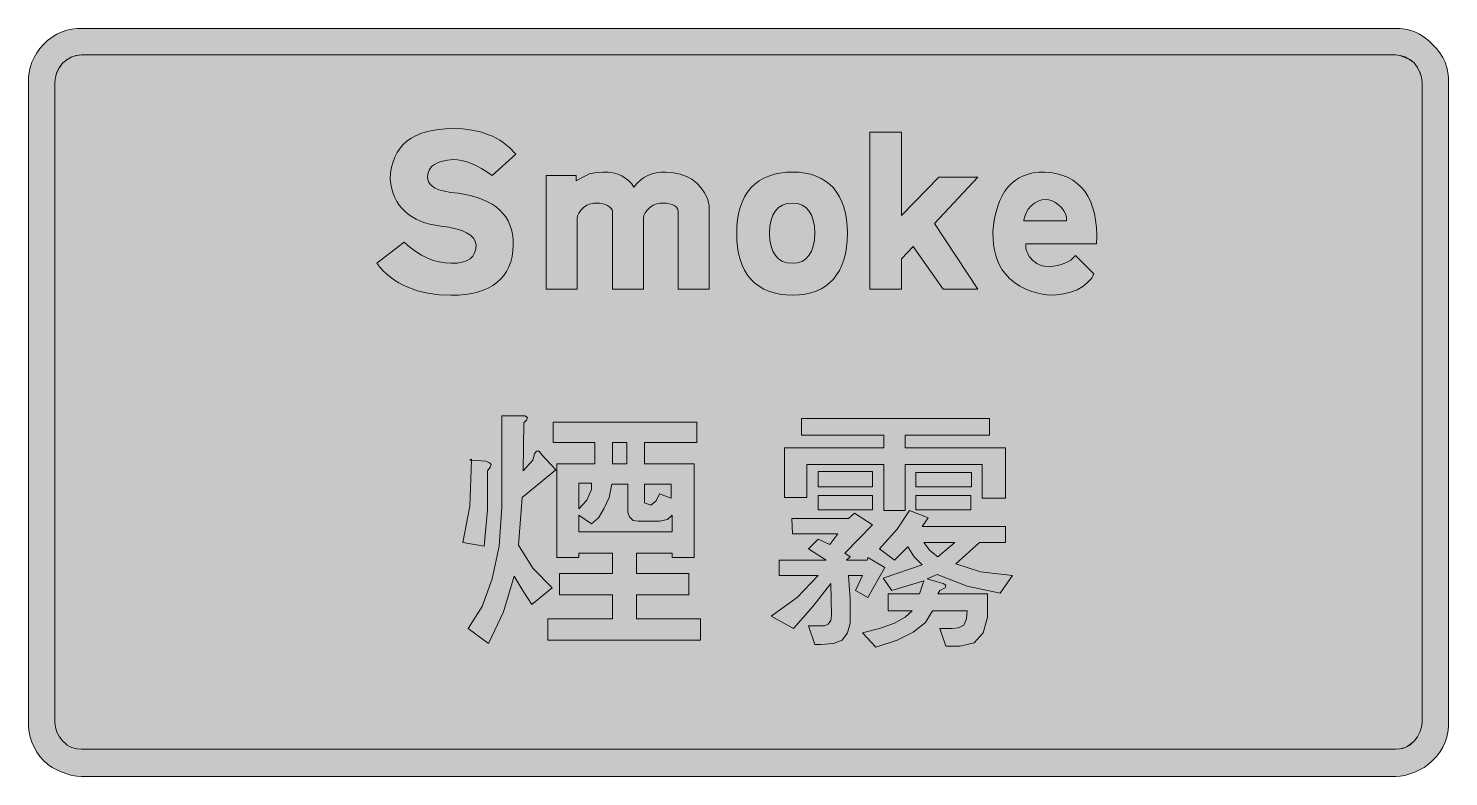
# Model space of a CAD drawing. Header units: metres. Extents: x 44 to 525, y 10 to 264.
import ezdxf

# ---------------------------------------------------------------- set-up
doc = ezdxf.new("R2010")
doc.units = ezdxf.units.M
doc.layers.add('FILL_BLACK_000000', color=7, linetype='Continuous', true_color=0x000000)
doc.layers.add('FILL_WHITE_FFFFFF', color=7, linetype='Continuous', true_color=0xffffff)

msp = doc.modelspace()

# ---------------------------------------------------------------- hatches: boundary and pattern name
at = {"layer": 'FILL_BLACK_000000', "true_color": 0x000000}
h = msp.add_hatch(color=7, dxfattribs=at)
h.dxf.hatch_style = 1
h.paths.add_polyline_path([(509.8, 263.44), (511.46, 263.07), (513.21, 262.5), (514.78, 261.72), (516.32, 260.74), (517.81, 259.59), (519.21, 258.3), (520.5, 256.9), (521.65, 255.41), (522.63, 253.87), (523.41, 252.3), (523.98, 250.5), (524.35, 248.74), (524.55, 247.03), (524.61, 245.4), (524.61, 28.8), (524.55, 27.18), (524.35, 25.5), (523.98, 23.82), (523.41, 22.2), (522.63, 20.46), (521.65, 18.82), (520.5, 17.31), (519.21, 15.9), (517.81, 14.66), (516.32, 13.61), (514.78, 12.74), (513.21, 12), (511.46, 11.39), (509.8, 10.91), (508.19, 10.61), (506.61, 10.5), (62.01, 10.5), (60.39, 10.61), (58.71, 10.91), (57.03, 11.39), (55.41, 12), (53.67, 12.74), (52.03, 13.61), (50.52, 14.66), (49.11, 15.9), (47.87, 17.31), (46.82, 18.82), (45.95, 20.46), (45.21, 22.2), (44.64, 23.82), (44.27, 25.5), (44.07, 27.18), (44.01, 28.8), (44.01, 245.4), (44.07, 247.03), (44.27, 248.74), (44.64, 250.5), (45.21, 252.3), (45.95, 253.87), (46.82, 255.41), (47.87, 256.9), (49.11, 258.3), (50.52, 259.59), (52.03, 260.74), (53.67, 261.72), (55.41, 262.5), (57.03, 263.07), (58.71, 263.44), (60.39, 263.64), (62.01, 263.7), (506.61, 263.7), (508.19, 263.64), (509.8, 263.44)])
h.paths.add_polyline_path([(60.39, 254.53), (58.75, 254.03), (57.16, 253.18), (55.71, 252), (54.53, 250.42), (53.68, 248.81), (53.18, 247.15), (53.01, 245.4), (53.01, 28.8), (53.18, 27.18), (53.68, 25.54), (54.53, 23.95), (55.71, 22.5), (56.41, 21.78), (57.16, 21.19), (57.94, 20.72), (58.75, 20.36), (60.39, 19.93), (62.01, 19.8), (506.61, 19.8), (508.23, 19.93), (509.87, 20.36), (510.68, 20.72), (511.46, 21.19), (512.21, 21.78), (512.91, 22.5), (514.09, 23.95), (514.93, 25.54), (515.44, 27.18), (515.61, 28.8), (515.61, 245.4), (515.44, 247.15), (514.93, 248.81), (514.09, 250.42), (512.91, 252), (511.46, 253.18), (509.87, 254.03), (508.23, 254.53), (506.61, 254.7), (62.01, 254.7), (60.39, 254.53)], flags=16)
h = msp.add_hatch(color=7, dxfattribs=at)
h.dxf.hatch_style = 1
h.paths.add_polyline_path([(179.13, 212.53), (179.53, 211.54), (180.28, 210.6), (181.41, 209.7), (182.93, 209.08), (184.78, 208.58), (186.98, 208.18), (189.51, 207.9), (191.8, 207.52), (193.93, 207.04), (195.91, 206.47), (197.73, 205.81), (199.41, 205.06), (200.93, 204.21), (202.31, 203.27), (203.53, 202.24), (204.61, 201.11), (205.55, 199.88), (206.33, 198.56), (206.98, 197.14), (207.47, 195.63), (207.83, 194.02), (208.04, 192.31), (208.11, 190.5), (207.97, 188.43), (207.68, 186.49), (207.22, 184.69), (206.6, 183.02), (205.83, 181.48), (204.89, 180.08), (203.8, 178.81), (202.56, 177.67), (201.16, 176.67), (199.61, 175.8), (197.9, 175.07), (196.04, 174.47), (194.04, 174), (191.88, 173.67), (189.57, 173.47), (187.11, 173.4), (183, 173.57), (179.2, 174.07), (175.68, 174.92), (172.41, 176.1), (170.86, 176.82), (169.38, 177.62), (167.95, 178.5), (166.6, 179.47), (165.31, 180.53), (164.1, 181.67), (162.96, 182.89), (161.91, 184.2), (171.21, 191.4), (173.14, 189.71), (175.09, 188.25), (177.06, 187.01), (179.05, 186), (181.05, 185.21), (183.06, 184.65), (185.09, 184.31), (187.11, 184.2), (189.11, 184.3), (190.83, 184.59), (192.27, 185.09), (193.45, 185.77), (194.36, 186.66), (195, 187.74), (195.38, 189.02), (195.51, 190.5), (195.23, 191.68), (194.61, 192.75), (193.64, 193.71), (192.32, 194.55), (190.66, 195.28), (188.63, 195.9), (186.25, 196.41), (183.51, 196.8), (181.65, 197.07), (179.88, 197.45), (178.22, 197.92), (176.66, 198.48), (175.21, 199.15), (173.85, 199.91), (172.61, 200.76), (171.47, 201.71), (170.44, 202.76), (169.53, 203.9), (168.72, 205.13), (168.03, 206.46), (167.45, 207.88), (166.98, 209.4), (166.64, 211), (166.41, 212.7), (166.6, 214.77), (166.93, 216.71), (167.42, 218.51), (168.05, 220.18), (168.84, 221.72), (169.77, 223.12), (170.87, 224.39), (172.11, 225.52), (173.51, 226.53), (175.06, 227.4), (176.78, 228.13), (178.64, 228.73), (180.67, 229.2), (182.86, 229.53), (185.2, 229.73), (187.71, 229.8), (190.98, 229.68), (194.05, 229.31), (196.95, 228.66), (199.71, 227.7), (201.03, 227.19), (202.3, 226.58), (203.52, 225.88), (204.7, 225.07), (206.92, 223.23), (209.01, 221.1), (200.91, 213.9), (199.12, 215.17), (197.37, 216.26), (195.65, 217.19), (193.97, 217.95), (192.33, 218.54), (190.74, 218.96), (189.2, 219.22), (187.71, 219.3), (185.8, 219.12), (184.11, 218.79), (182.66, 218.31), (181.45, 217.69), (180.47, 216.91), (179.74, 215.97), (179.25, 214.87), (179.01, 213.6), (179.13, 212.53)])
h = msp.add_hatch(color=7, dxfattribs=at)
h.dxf.hatch_style = 1
h.paths.add_polyline_path([(328.71, 228.6), (339.51, 228.6), (339.51, 200.4), (352.11, 213.3), (365.31, 213.3), (350.61, 197.7), (365.31, 175.5), (353.61, 175.5), (343.41, 189.9), (339.51, 185.7), (339.51, 175.5), (328.71, 175.5), (328.71, 228.6)])
h = msp.add_hatch(color=7, dxfattribs=at)
h.dxf.hatch_style = 1
h.paths.add_polyline_path([(257.81, 204.53), (256.67, 204.3), (255.48, 203.84), (254.31, 203.1), (253.35, 202.2), (252.7, 201.3), (252.33, 200.4), (252.21, 199.5), (252.21, 199.2), (252.21, 175.5), (241.71, 175.5), (241.71, 201.3), (241.71, 201.6), (241.51, 202.25), (241.16, 202.83), (240.66, 203.34), (240.02, 203.77), (239.26, 204.13), (238.38, 204.38), (237.39, 204.54), (236.31, 204.6), (235.31, 204.53), (234.17, 204.3), (232.98, 203.84), (231.81, 203.1), (230.98, 202.16), (230.31, 201.19), (229.87, 200.27), (229.71, 199.5), (229.71, 199.2), (229.71, 175.5), (219.21, 175.5), (219.21, 213.9), (229.41, 213.9), (229.41, 212.1), (231.66, 213.41), (233.91, 214.5), (236.16, 214.91), (238.41, 215.1), (240.24, 215.02), (241.91, 214.77), (243.42, 214.36), (244.78, 213.79), (246.01, 213.06), (247.1, 212.19), (248.07, 211.17), (248.91, 210), (249.96, 211.25), (251.1, 212.32), (252.33, 213.2), (253.63, 213.9), (255.03, 214.44), (256.5, 214.81), (258.06, 215.03), (259.71, 215.1), (262.28, 214.86), (264.61, 214.37), (266.7, 213.62), (268.56, 212.63), (270.19, 211.37), (271.61, 209.87), (272.81, 208.11), (273.81, 206.1), (274.07, 205.35), (274.11, 204.6), (274.28, 204.28), (274.37, 203.85), (274.41, 203.1), (274.41, 202.8), (274.41, 175.5), (263.91, 175.5), (263.91, 201.3), (263.85, 201.97), (263.65, 202.61), (263.28, 203.2), (262.71, 203.7), (261.81, 204.09), (260.87, 204.37), (259.88, 204.54), (258.81, 204.6), (257.81, 204.53)])
h = msp.add_hatch(color=7, dxfattribs=at)
h.dxf.hatch_style = 1
h.paths.add_polyline_path([(320.9, 189.62), (320.52, 187.45), (319.99, 185.42), (319.31, 183.55), (318.49, 181.82), (317.52, 180.25), (316.41, 178.84), (315.16, 177.58), (313.77, 176.48), (312.24, 175.55), (310.58, 174.78), (308.78, 174.18), (306.85, 173.75), (304.8, 173.49), (302.61, 173.4), (300.42, 173.48), (298.34, 173.74), (296.38, 174.16), (294.55, 174.75), (292.84, 175.51), (291.26, 176.44), (289.82, 177.53), (288.51, 178.8), (287.36, 180.23), (286.37, 181.83), (285.54, 183.58), (284.87, 185.47), (284.36, 187.51), (284, 189.68), (283.78, 191.98), (283.71, 194.4), (283.78, 196.72), (284, 198.94), (284.36, 201.06), (284.87, 203.06), (285.54, 204.94), (286.37, 206.68), (287.36, 208.27), (288.51, 209.7), (289.82, 210.97), (291.26, 212.06), (292.84, 212.99), (294.55, 213.75), (296.38, 214.34), (298.34, 214.76), (300.42, 215.02), (302.61, 215.1), (304.8, 215.01), (306.85, 214.75), (308.78, 214.32), (310.58, 213.72), (312.24, 212.96), (313.77, 212.03), (315.16, 210.94), (316.41, 209.7), (317.52, 208.3), (318.49, 206.75), (319.31, 205.05), (319.99, 203.2), (320.52, 201.21), (320.9, 199.08), (321.13, 196.81), (321.21, 194.4), (321.13, 191.94), (320.9, 189.62)])
h.paths.add_polyline_path([(309.61, 198.78), (309, 200.53), (308.16, 201.98), (307.09, 203.11), (305.81, 203.93), (304.31, 204.43), (302.61, 204.6), (300.81, 204.43), (299.24, 203.93), (297.9, 203.11), (296.8, 201.98), (295.93, 200.53), (295.31, 198.78), (294.94, 196.73), (294.81, 194.4), (294.94, 192.07), (295.31, 190.02), (295.93, 188.27), (296.8, 186.82), (297.9, 185.69), (299.24, 184.87), (300.81, 184.37), (302.61, 184.2), (304.31, 184.37), (305.81, 184.87), (307.09, 185.69), (308.16, 186.82), (309, 188.27), (309.61, 190.02), (309.98, 192.07), (310.11, 194.4), (309.98, 196.73), (309.61, 198.78)], flags=16)
h = msp.add_hatch(color=7, dxfattribs=at)
h.dxf.hatch_style = 1
h.paths.add_polyline_path([(381.58, 189.19), (381.76, 188.48), (382.11, 187.8), (382.39, 187.13), (382.78, 186.45), (383.91, 185.1), (385.31, 184.14), (386.76, 183.49), (388.21, 183.12), (389.61, 183), (392.27, 183.49), (393.53, 183.8), (394.71, 184.2), (395.78, 184.71), (396.73, 185.32), (397.58, 186.06), (398.31, 186.9), (404.61, 180.6), (404.22, 179.83), (403.72, 179.08), (402.43, 177.67), (400.81, 176.38), (398.91, 175.2), (396.61, 174.41), (394.26, 173.85), (391.91, 173.51), (389.61, 173.4), (387.71, 173.69), (385.67, 174.11), (383.58, 174.71), (381.51, 175.5), (379.55, 176.51), (377.72, 177.71), (376.07, 179.09), (374.61, 180.6), (373.57, 182.01), (372.69, 183.52), (371.96, 185.14), (371.38, 186.86), (370.95, 188.68), (370.64, 190.6), (370.47, 192.61), (370.41, 194.7), (370.64, 197.15), (370.99, 199.45), (371.45, 201.6), (372.03, 203.58), (372.73, 205.41), (373.54, 207.09), (374.47, 208.6), (375.51, 209.96), (376.66, 211.16), (377.93, 212.2), (379.3, 213.09), (380.79, 213.81), (382.38, 214.37), (384.08, 214.78), (385.89, 215.02), (387.81, 215.1), (390.04, 214.9), (392.13, 214.52), (394.06, 213.97), (395.85, 213.24), (397.49, 212.34), (398.97, 211.26), (400.31, 210.01), (401.5, 208.57), (402.53, 206.97), (403.42, 205.19), (404.15, 203.23), (404.73, 201.09), (405.15, 198.78), (405.43, 196.3), (405.55, 193.64), (405.51, 190.8), (381.51, 190.8), (381.58, 189.19)])
h.paths.add_polyline_path([(395.31, 198.9), (395.31, 199.5), (395.31, 199.8), (394.97, 200.92), (394.41, 202.01), (393.62, 203.05), (392.61, 204), (391.61, 204.79), (390.47, 205.35), (389.28, 205.69), (388.11, 205.8), (386.94, 205.64), (385.71, 205.2), (384.48, 204.53), (383.31, 203.7), (382.34, 202.53), (381.66, 201.3), (381.2, 200.07), (380.91, 198.9), (380.91, 198.6), (395.31, 198.6), (395.31, 198.9)], flags=16)
h = msp.add_hatch(color=7, dxfattribs=at)
h.dxf.hatch_style = 1
h.paths.add_polyline_path([(210.51, 132.6), (212.01, 132.6), (212.91, 132), (212.61, 131.1), (211.71, 130.2), (211.41, 114), (214.71, 117.6), (215.31, 119.7), (215.91, 120.6), (216.81, 120.6), (217.71, 119.4), (222.51, 114.3), (211.11, 105), (209.91, 88.8), (214.71, 81), (221.31, 74.4), (214.41, 68.7), (211.41, 73.2), (208.41, 78.3), (204.81, 66.3), (199.71, 55.5), (192.81, 60.6), (197.61, 68.1), (200.91, 77.4), (203.31, 88.5), (204.21, 101.7), (204.21, 132.6), (210.51, 132.6)])
h = msp.add_hatch(color=7, dxfattribs=at)
h.dxf.hatch_style = 1
h.paths.add_polyline_path([(269.31, 116.4), (269.31, 84.6), (261.81, 84.6), (261.81, 86.1), (249.81, 86.1), (249.81, 79.2), (267.51, 79.2), (267.51, 72), (249.81, 72), (249.81, 63.9), (271.41, 63.9), (271.41, 56.7), (219.81, 56.7), (219.81, 63.9), (241.71, 63.9), (241.71, 72), (223.71, 72), (223.71, 79.2), (241.71, 79.2), (241.71, 86.1), (230.31, 86.1), (230.31, 84.6), (222.81, 84.6), (222.81, 116.4), (235.71, 116.4), (235.71, 123.6), (221.61, 123.6), (221.61, 130.5), (270.21, 130.5), (270.21, 123.6), (252.51, 123.6), (252.51, 116.4), (269.31, 116.4)])
h.paths.add_polyline_path([(230.31, 101.1), (233.01, 104.1), (234.51, 107.7), (234.51, 109.8), (230.31, 109.8), (230.31, 101.1)], flags=16)
h.paths.add_polyline_path([(241.71, 116.4), (246.51, 116.4), (246.51, 123.6), (241.71, 123.6), (241.71, 116.4)], flags=16)
h.paths.add_polyline_path([(257.61, 106.2), (261.51, 104.7), (261.51, 109.5), (252.51, 109.5), (252.51, 103.2), (254.61, 102.3), (256.41, 103.8), (257.61, 106.2)], flags=16)
h.paths.add_polyline_path([(261.81, 99), (260.31, 97.5), (257.61, 96.9), (250.41, 96.9), (248.61, 97.2), (247.41, 98.4), (246.81, 99.9), (246.81, 102.3), (246.81, 109.5), (241.41, 109.5), (240.51, 105), (238.71, 101.1), (236.91, 98.1), (234.51, 96), (230.31, 99), (230.31, 93.3), (261.81, 93.3), (261.81, 99)], flags=16)
h = msp.add_hatch(color=7, dxfattribs=at)
h.dxf.hatch_style = 1
h.paths.add_polyline_path([(369.21, 131.7), (369.21, 126), (340.71, 126), (340.71, 121.8), (374.61, 121.8), (374.61, 104.7), (366.81, 104.7), (366.81, 116.1), (340.71, 116.1), (340.71, 100.5), (333.51, 100.5), (333.51, 116.1), (307.41, 116.1), (307.41, 105), (299.91, 105), (299.91, 121.8), (333.51, 121.8), (333.51, 126), (305.61, 126), (305.61, 131.7), (369.21, 131.7)])
h = msp.add_hatch(color=7, dxfattribs=at)
h.dxf.hatch_style = 1
h.paths.add_polyline_path([(198.81, 117.3), (200.01, 116.7), (200.61, 116.1), (200.31, 115.2), (199.41, 114), (199.41, 100.8), (198.21, 88.5), (191.01, 89.7), (193.41, 102), (194.01, 117.6), (198.81, 117.3)])
h = msp.add_hatch(color=7, dxfattribs=at)
h.dxf.hatch_style = 1
h.paths.add_polyline_path([(193.41, 117.6), (194.01, 117.9), (194.01, 117.6), (193.41, 117.6)])
h = msp.add_hatch(color=7, dxfattribs=at)
h.dxf.hatch_style = 1
h.paths.add_polyline_path([(329.61, 113.7), (329.61, 108.6), (311.31, 108.6), (311.31, 113.7), (329.61, 113.7)])
h = msp.add_hatch(color=7, dxfattribs=at)
h.dxf.hatch_style = 1
h.paths.add_polyline_path([(363.21, 113.4), (363.21, 108.6), (344.31, 108.6), (344.31, 113.4), (363.21, 113.4)])
h = msp.add_hatch(color=7, dxfattribs=at)
h.dxf.hatch_style = 1
h.paths.add_polyline_path([(329.61, 105.6), (329.61, 100.8), (311.31, 100.8), (311.31, 105.6), (329.61, 105.6)])
h = msp.add_hatch(color=7, dxfattribs=at)
h.dxf.hatch_style = 1
h.paths.add_polyline_path([(362.91, 105.6), (362.91, 100.8), (344.31, 100.8), (344.31, 105.6), (362.91, 105.6)])
h = msp.add_hatch(color=7, dxfattribs=at)
h.dxf.hatch_style = 1
h.paths.add_polyline_path([(321.51, 97.8), (323.61, 99.6), (329.61, 95.7), (320.31, 86.1), (322.11, 84.9), (320.91, 83.7), (327.81, 83.7), (328.11, 84.6), (333.81, 81.3), (328.11, 71.1), (323.91, 73.5), (326.31, 78.6), (321.51, 78.6), (322.11, 70.5), (322.11, 62.4), (321.21, 59.1), (319.41, 56.7), (316.41, 55.5), (312.21, 55.2), (310.11, 55.2), (308.01, 61.5), (311.61, 61.5), (313.41, 61.5), (314.61, 62.1), (315.51, 63.3), (315.81, 65.1), (315.51, 75.9), (309.51, 68.1), (302.91, 60.6), (295.41, 64.8), (304.11, 71.1), (311.31, 78.6), (298.11, 78.6), (298.11, 83.7), (314.01, 83.7), (308.01, 87.6), (311.31, 90.9), (315.21, 89.1), (317.91, 92.7), (302.61, 92.7), (302.31, 97.8), (321.51, 97.8)])
h = msp.add_hatch(color=7, dxfattribs=at)
h.dxf.hatch_style = 1
h.paths.add_polyline_path([(374.61, 95.1), (374.61, 89.7), (365.91, 89.7), (357.81, 82.5), (366.21, 79.8), (377.01, 78.6), (372.81, 72.6), (361.71, 75), (351.51, 78.9), (348.21, 77.4), (351.21, 76.5), (353.61, 75.9), (354.51, 75.3), (354.21, 74.4), (352.41, 73.5), (351.81, 72.3), (368.61, 72.3), (368.61, 64.5), (367.11, 59.1), (364.11, 55.8), (359.31, 54.6), (354.51, 54.6), (352.41, 60.6), (356.61, 60.6), (358.71, 60.9), (360.51, 61.8), (361.41, 63.9), (361.71, 66.6), (350.01, 66.6), (347.61, 62.7), (343.41, 59.4), (338.01, 56.7), (330.81, 54.3), (326.31, 59.1), (332.01, 60.6), (337.11, 62.4), (340.71, 64.5), (343.11, 66.6), (335.01, 66.6), (335.01, 72.3), (345.51, 72.3), (347.01, 76.8), (336.21, 73.5), (333.21, 77.7), (346.41, 82.2), (343.71, 84.9), (341.61, 88.2), (337.11, 83.7), (332.01, 87.6), (338.01, 94.2), (342.21, 100.5), (348.51, 98.1), (346.41, 95.1), (374.61, 95.1)])
h.paths.add_polyline_path([(351.81, 84.9), (357.51, 89.7), (347.01, 89.7), (349.11, 87), (351.81, 84.9)], flags=16)
at = {"layer": 'FILL_WHITE_FFFFFF', "true_color": 0xffffff}
h = msp.add_hatch(color=7, dxfattribs=at)
h.dxf.hatch_style = 1
h.paths.add_polyline_path([(506.61, 254.7), (508.15, 254.48), (509.91, 253.8), (511.41, 253.13), (512.19, 252.62), (512.91, 252), (513.53, 251.27), (514.07, 250.46), (515.01, 248.7), (515.42, 247.16), (515.61, 245.4), (515.61, 28.8), (515.44, 27.18), (514.93, 25.54), (514.09, 23.95), (512.91, 22.5), (511.41, 21.22), (510.63, 20.73), (509.91, 20.4), (509.01, 20.05), (508.15, 19.88), (506.61, 19.8), (62.01, 19.8), (60.39, 19.93), (58.75, 20.36), (57.94, 20.72), (57.16, 21.19), (56.41, 21.78), (55.71, 22.5), (54.53, 23.95), (53.68, 25.54), (53.18, 27.18), (53.01, 28.8), (53.01, 245.4), (53.18, 247.19), (53.68, 248.92), (54.53, 250.55), (55.71, 252), (56.99, 253.05), (58.52, 253.91), (60.22, 254.49), (61.11, 254.65), (62.01, 254.7), (506.61, 254.7)])

# ---------------------------------------------------------------- linework, layer by layer
at = {"layer": 'FILL_BLACK_000000', "lineweight": 0, "true_color": 0x000000}
for points in [[(509.8, 263.44), (511.46, 263.07), (513.21, 262.5), (514.78, 261.72), (516.32, 260.74), (517.81, 259.59), (519.21, 258.3), (520.5, 256.9), (521.65, 255.41), (522.63, 253.87), (523.41, 252.3), (523.98, 250.5), (524.35, 248.74), (524.55, 247.03), (524.61, 245.4), (524.61, 28.8), (524.55, 27.18), (524.35, 25.5), (523.98, 23.82), (523.41, 22.2), (522.63, 20.46), (521.65, 18.82), (520.5, 17.31), (519.21, 15.9), (517.81, 14.66), (516.32, 13.61), (514.78, 12.74), (513.21, 12), (511.46, 11.39), (509.8, 10.91), (508.19, 10.61), (506.61, 10.5), (62.01, 10.5), (60.39, 10.61), (58.71, 10.91), (57.03, 11.39), (55.41, 12), (53.67, 12.74), (52.03, 13.61), (50.52, 14.66), (49.11, 15.9), (47.87, 17.31), (46.82, 18.82), (45.95, 20.46), (45.21, 22.2), (44.64, 23.82), (44.27, 25.5), (44.07, 27.18), (44.01, 28.8), (44.01, 245.4), (44.07, 247.03), (44.27, 248.74), (44.64, 250.5), (45.21, 252.3), (45.95, 253.87), (46.82, 255.41), (47.87, 256.9), (49.11, 258.3), (50.52, 259.59), (52.03, 260.74), (53.67, 261.72), (55.41, 262.5), (57.03, 263.07), (58.71, 263.44), (60.39, 263.64), (62.01, 263.7), (506.61, 263.7), (508.19, 263.64)], [(60.39, 254.53), (58.75, 254.03), (57.16, 253.18), (55.71, 252), (54.53, 250.42), (53.68, 248.81), (53.18, 247.15), (53.01, 245.4), (53.01, 28.8), (53.18, 27.18), (53.68, 25.54), (54.53, 23.95), (55.71, 22.5), (56.41, 21.78), (57.16, 21.19), (57.94, 20.72), (58.75, 20.36), (60.39, 19.93), (62.01, 19.8), (506.61, 19.8), (508.23, 19.93), (509.87, 20.36), (510.68, 20.72), (511.46, 21.19), (512.21, 21.78), (512.91, 22.5), (514.09, 23.95), (514.93, 25.54), (515.44, 27.18), (515.61, 28.8), (515.61, 245.4), (515.44, 247.15), (514.93, 248.81), (514.09, 250.42), (512.91, 252), (511.46, 253.18), (509.87, 254.03), (508.23, 254.53), (506.61, 254.7), (62.01, 254.7)], [(179.13, 212.53), (179.53, 211.54), (180.28, 210.6), (181.41, 209.7), (182.93, 209.08), (184.78, 208.58), (186.98, 208.18), (189.51, 207.9), (191.8, 207.52), (193.93, 207.04), (195.91, 206.47), (197.73, 205.81), (199.41, 205.06), (200.93, 204.21), (202.31, 203.27), (203.53, 202.24), (204.61, 201.11), (205.55, 199.88), (206.33, 198.56), (206.98, 197.14), (207.47, 195.63), (207.83, 194.02), (208.04, 192.31), (208.11, 190.5), (207.97, 188.43), (207.68, 186.49), (207.22, 184.69), (206.6, 183.02), (205.83, 181.48), (204.89, 180.08), (203.8, 178.81), (202.56, 177.67), (201.16, 176.67), (199.61, 175.8), (197.9, 175.07), (196.04, 174.47), (194.04, 174), (191.88, 173.67), (189.57, 173.47), (187.11, 173.4), (183, 173.57), (179.2, 174.07), (175.68, 174.92), (172.41, 176.1), (170.86, 176.82), (169.38, 177.62), (167.95, 178.5), (166.6, 179.47), (165.31, 180.53), (164.1, 181.67), (162.96, 182.89), (161.91, 184.2), (171.21, 191.4), (173.14, 189.71), (175.09, 188.25), (177.06, 187.01), (179.05, 186), (181.05, 185.21), (183.06, 184.65), (185.09, 184.31), (187.11, 184.2), (189.11, 184.3), (190.83, 184.59), (192.27, 185.09), (193.45, 185.77), (194.36, 186.66), (195, 187.74), (195.38, 189.02), (195.51, 190.5), (195.23, 191.68), (194.61, 192.75), (193.64, 193.71), (192.32, 194.55), (190.66, 195.28), (188.63, 195.9), (186.25, 196.41), (183.51, 196.8), (181.65, 197.07), (179.88, 197.45), (178.22, 197.92), (176.66, 198.48), (175.21, 199.15), (173.85, 199.91), (172.61, 200.76), (171.47, 201.71), (170.44, 202.76), (169.53, 203.9), (168.72, 205.13), (168.03, 206.46), (167.45, 207.88), (166.98, 209.4), (166.64, 211), (166.41, 212.7), (166.6, 214.77), (166.93, 216.71), (167.42, 218.51), (168.05, 220.18), (168.84, 221.72), (169.77, 223.12), (170.87, 224.39), (172.11, 225.52), (173.51, 226.53), (175.06, 227.4), (176.78, 228.13), (178.64, 228.73), (180.67, 229.2), (182.86, 229.53), (185.2, 229.73), (187.71, 229.8), (190.98, 229.68), (194.05, 229.31), (196.95, 228.66), (199.71, 227.7), (201.03, 227.19), (202.3, 226.58), (203.52, 225.88), (204.7, 225.07), (206.92, 223.23), (209.01, 221.1), (200.91, 213.9), (199.12, 215.17), (197.37, 216.26), (195.65, 217.19), (193.97, 217.95), (192.33, 218.54), (190.74, 218.96), (189.2, 219.22), (187.71, 219.3), (185.8, 219.12), (184.11, 218.79), (182.66, 218.31), (181.45, 217.69), (180.47, 216.91), (179.74, 215.97), (179.25, 214.87), (179.01, 213.6)], [(328.71, 228.6), (339.51, 228.6), (339.51, 200.4), (352.11, 213.3), (365.31, 213.3), (350.61, 197.7), (365.31, 175.5), (353.61, 175.5), (343.41, 189.9), (339.51, 185.7), (339.51, 175.5), (328.71, 175.5)], [(257.81, 204.53), (256.67, 204.3), (255.48, 203.84), (254.31, 203.1), (253.35, 202.2), (252.7, 201.3), (252.33, 200.4), (252.21, 199.5), (252.21, 199.2), (252.21, 175.5), (241.71, 175.5), (241.71, 201.3), (241.71, 201.6), (241.51, 202.25), (241.16, 202.83), (240.66, 203.34), (240.02, 203.77), (239.26, 204.13), (238.38, 204.38), (237.39, 204.54), (236.31, 204.6), (235.31, 204.53), (234.17, 204.3), (232.98, 203.84), (231.81, 203.1), (230.98, 202.16), (230.31, 201.19), (229.87, 200.27), (229.71, 199.5), (229.71, 199.2), (229.71, 175.5), (219.21, 175.5), (219.21, 213.9), (229.41, 213.9), (229.41, 212.1), (231.66, 213.41), (233.91, 214.5), (236.16, 214.91), (238.41, 215.1), (240.24, 215.02), (241.91, 214.77), (243.42, 214.36), (244.78, 213.79), (246.01, 213.06), (247.1, 212.19), (248.07, 211.17), (248.91, 210), (249.96, 211.25), (251.1, 212.32), (252.33, 213.2), (253.63, 213.9), (255.03, 214.44), (256.5, 214.81), (258.06, 215.03), (259.71, 215.1), (262.28, 214.86), (264.61, 214.37), (266.7, 213.62), (268.56, 212.63), (270.19, 211.37), (271.61, 209.87), (272.81, 208.11), (273.81, 206.1), (274.07, 205.35), (274.11, 204.6), (274.28, 204.28), (274.37, 203.85), (274.41, 203.1), (274.41, 202.8), (274.41, 175.5), (263.91, 175.5), (263.91, 201.3), (263.85, 201.97), (263.65, 202.61), (263.28, 203.2), (262.71, 203.7), (261.81, 204.09), (260.87, 204.37), (259.88, 204.54), (258.81, 204.6)], [(320.9, 189.62), (320.52, 187.45), (319.99, 185.42), (319.31, 183.55), (318.49, 181.82), (317.52, 180.25), (316.41, 178.84), (315.16, 177.58), (313.77, 176.48), (312.24, 175.55), (310.58, 174.78), (308.78, 174.18), (306.85, 173.75), (304.8, 173.49), (302.61, 173.4), (300.42, 173.48), (298.34, 173.74), (296.38, 174.16), (294.55, 174.75), (292.84, 175.51), (291.26, 176.44), (289.82, 177.53), (288.51, 178.8), (287.36, 180.23), (286.37, 181.83), (285.54, 183.58), (284.87, 185.47), (284.36, 187.51), (284, 189.68), (283.78, 191.98), (283.71, 194.4), (283.78, 196.72), (284, 198.94), (284.36, 201.06), (284.87, 203.06), (285.54, 204.94), (286.37, 206.68), (287.36, 208.27), (288.51, 209.7), (289.82, 210.97), (291.26, 212.06), (292.84, 212.99), (294.55, 213.75), (296.38, 214.34), (298.34, 214.76), (300.42, 215.02), (302.61, 215.1), (304.8, 215.01), (306.85, 214.75), (308.78, 214.32), (310.58, 213.72), (312.24, 212.96), (313.77, 212.03), (315.16, 210.94), (316.41, 209.7), (317.52, 208.3), (318.49, 206.75), (319.31, 205.05), (319.99, 203.2), (320.52, 201.21), (320.9, 199.08), (321.13, 196.81), (321.21, 194.4), (321.13, 191.94)], [(381.58, 189.19), (381.76, 188.48), (382.11, 187.8), (382.39, 187.13), (382.78, 186.45), (383.91, 185.1), (385.31, 184.14), (386.76, 183.49), (388.21, 183.12), (389.61, 183), (392.27, 183.49), (393.53, 183.8), (394.71, 184.2), (395.78, 184.71), (396.73, 185.32), (397.58, 186.06), (398.31, 186.9), (404.61, 180.6), (404.22, 179.83), (403.72, 179.08), (402.43, 177.67), (400.81, 176.38), (398.91, 175.2), (396.61, 174.41), (394.26, 173.85), (391.91, 173.51), (389.61, 173.4), (387.71, 173.69), (385.67, 174.11), (383.58, 174.71), (381.51, 175.5), (379.55, 176.51), (377.72, 177.71), (376.07, 179.09), (374.61, 180.6), (373.57, 182.01), (372.69, 183.52), (371.96, 185.14), (371.38, 186.86), (370.95, 188.68), (370.64, 190.6), (370.47, 192.61), (370.41, 194.7), (370.64, 197.15), (370.99, 199.45), (371.45, 201.6), (372.03, 203.58), (372.73, 205.41), (373.54, 207.09), (374.47, 208.6), (375.51, 209.96), (376.66, 211.16), (377.93, 212.2), (379.3, 213.09), (380.79, 213.81), (382.38, 214.37), (384.08, 214.78), (385.89, 215.02), (387.81, 215.1), (390.04, 214.9), (392.13, 214.52), (394.06, 213.97), (395.85, 213.24), (397.49, 212.34), (398.97, 211.26), (400.31, 210.01), (401.5, 208.57), (402.53, 206.97), (403.42, 205.19), (404.15, 203.23), (404.73, 201.09), (405.15, 198.78), (405.43, 196.3), (405.55, 193.64), (405.51, 190.8), (381.51, 190.8)], [(309.61, 198.78), (309, 200.53), (308.16, 201.98), (307.09, 203.11), (305.81, 203.93), (304.31, 204.43), (302.61, 204.6), (300.81, 204.43), (299.24, 203.93), (297.9, 203.11), (296.8, 201.98), (295.93, 200.53), (295.31, 198.78), (294.94, 196.73), (294.81, 194.4), (294.94, 192.07), (295.31, 190.02), (295.93, 188.27), (296.8, 186.82), (297.9, 185.69), (299.24, 184.87), (300.81, 184.37), (302.61, 184.2), (304.31, 184.37), (305.81, 184.87), (307.09, 185.69), (308.16, 186.82), (309, 188.27), (309.61, 190.02), (309.98, 192.07), (310.11, 194.4), (309.98, 196.73)], [(395.31, 198.9), (395.31, 199.5), (395.31, 199.8), (394.97, 200.92), (394.41, 202.01), (393.62, 203.05), (392.61, 204), (391.61, 204.79), (390.47, 205.35), (389.28, 205.69), (388.11, 205.8), (386.94, 205.64), (385.71, 205.2), (384.48, 204.53), (383.31, 203.7), (382.34, 202.53), (381.66, 201.3), (381.2, 200.07), (380.91, 198.9), (380.91, 198.6), (395.31, 198.6)], [(210.51, 132.6), (212.01, 132.6), (212.91, 132), (212.61, 131.1), (211.71, 130.2), (211.41, 114), (214.71, 117.6), (215.31, 119.7), (215.91, 120.6), (216.81, 120.6), (217.71, 119.4), (222.51, 114.3), (211.11, 105), (209.91, 88.8), (214.71, 81), (221.31, 74.4), (214.41, 68.7), (211.41, 73.2), (208.41, 78.3), (204.81, 66.3), (199.71, 55.5), (192.81, 60.6), (197.61, 68.1), (200.91, 77.4), (203.31, 88.5), (204.21, 101.7), (204.21, 132.6)], [(269.31, 116.4), (269.31, 84.6), (261.81, 84.6), (261.81, 86.1), (249.81, 86.1), (249.81, 79.2), (267.51, 79.2), (267.51, 72), (249.81, 72), (249.81, 63.9), (271.41, 63.9), (271.41, 56.7), (219.81, 56.7), (219.81, 63.9), (241.71, 63.9), (241.71, 72), (223.71, 72), (223.71, 79.2), (241.71, 79.2), (241.71, 86.1), (230.31, 86.1), (230.31, 84.6), (222.81, 84.6), (222.81, 116.4), (235.71, 116.4), (235.71, 123.6), (221.61, 123.6), (221.61, 130.5), (270.21, 130.5), (270.21, 123.6), (252.51, 123.6), (252.51, 116.4)], [(369.21, 131.7), (369.21, 126), (340.71, 126), (340.71, 121.8), (374.61, 121.8), (374.61, 104.7), (366.81, 104.7), (366.81, 116.1), (340.71, 116.1), (340.71, 100.5), (333.51, 100.5), (333.51, 116.1), (307.41, 116.1), (307.41, 105), (299.91, 105), (299.91, 121.8), (333.51, 121.8), (333.51, 126), (305.61, 126), (305.61, 131.7)], [(241.71, 116.4), (246.51, 116.4), (246.51, 123.6), (241.71, 123.6)], [(198.81, 117.3), (200.01, 116.7), (200.61, 116.1), (200.31, 115.2), (199.41, 114), (199.41, 100.8), (198.21, 88.5), (191.01, 89.7), (193.41, 102), (194.01, 117.6)], [(193.41, 117.6), (194.01, 117.9), (194.01, 117.6)], [(329.61, 113.7), (329.61, 108.6), (311.31, 108.6), (311.31, 113.7)], [(363.21, 113.4), (363.21, 108.6), (344.31, 108.6), (344.31, 113.4)], [(230.31, 101.1), (233.01, 104.1), (234.51, 107.7), (234.51, 109.8), (230.31, 109.8)], [(261.81, 99), (260.31, 97.5), (257.61, 96.9), (250.41, 96.9), (248.61, 97.2), (247.41, 98.4), (246.81, 99.9), (246.81, 102.3), (246.81, 109.5), (241.41, 109.5), (240.51, 105), (238.71, 101.1), (236.91, 98.1), (234.51, 96), (230.31, 99), (230.31, 93.3), (261.81, 93.3)], [(257.61, 106.2), (261.51, 104.7), (261.51, 109.5), (252.51, 109.5), (252.51, 103.2), (254.61, 102.3), (256.41, 103.8)], [(329.61, 105.6), (329.61, 100.8), (311.31, 100.8), (311.31, 105.6)], [(362.91, 105.6), (362.91, 100.8), (344.31, 100.8), (344.31, 105.6)], [(321.51, 97.8), (323.61, 99.6), (329.61, 95.7), (320.31, 86.1), (322.11, 84.9), (320.91, 83.7), (327.81, 83.7), (328.11, 84.6), (333.81, 81.3), (328.11, 71.1), (323.91, 73.5), (326.31, 78.6), (321.51, 78.6), (322.11, 70.5), (322.11, 62.4), (321.21, 59.1), (319.41, 56.7), (316.41, 55.5), (312.21, 55.2), (310.11, 55.2), (308.01, 61.5), (311.61, 61.5), (313.41, 61.5), (314.61, 62.1), (315.51, 63.3), (315.81, 65.1), (315.51, 75.9), (309.51, 68.1), (302.91, 60.6), (295.41, 64.8), (304.11, 71.1), (311.31, 78.6), (298.11, 78.6), (298.11, 83.7), (314.01, 83.7), (308.01, 87.6), (311.31, 90.9), (315.21, 89.1), (317.91, 92.7), (302.61, 92.7), (302.31, 97.8)], [(374.61, 95.1), (374.61, 89.7), (365.91, 89.7), (357.81, 82.5), (366.21, 79.8), (377.01, 78.6), (372.81, 72.6), (361.71, 75), (351.51, 78.9), (348.21, 77.4), (351.21, 76.5), (353.61, 75.9), (354.51, 75.3), (354.21, 74.4), (352.41, 73.5), (351.81, 72.3), (368.61, 72.3), (368.61, 64.5), (367.11, 59.1), (364.11, 55.8), (359.31, 54.6), (354.51, 54.6), (352.41, 60.6), (356.61, 60.6), (358.71, 60.9), (360.51, 61.8), (361.41, 63.9), (361.71, 66.6), (350.01, 66.6), (347.61, 62.7), (343.41, 59.4), (338.01, 56.7), (330.81, 54.3), (326.31, 59.1), (332.01, 60.6), (337.11, 62.4), (340.71, 64.5), (343.11, 66.6), (335.01, 66.6), (335.01, 72.3), (345.51, 72.3), (347.01, 76.8), (336.21, 73.5), (333.21, 77.7), (346.41, 82.2), (343.71, 84.9), (341.61, 88.2), (337.11, 83.7), (332.01, 87.6), (338.01, 94.2), (342.21, 100.5), (348.51, 98.1), (346.41, 95.1)], [(351.81, 84.9), (357.51, 89.7), (347.01, 89.7), (349.11, 87)]]:
    msp.add_lwpolyline(points, close=True, dxfattribs=at)
at = {"layer": 'FILL_WHITE_FFFFFF', "lineweight": 0, "true_color": 0xffffff}
msp.add_lwpolyline([(506.61, 254.7), (508.15, 254.48), (509.91, 253.8), (511.41, 253.13), (512.19, 252.62), (512.91, 252), (513.53, 251.27), (514.07, 250.46), (515.01, 248.7), (515.42, 247.16), (515.61, 245.4), (515.61, 28.8), (515.44, 27.18), (514.93, 25.54), (514.09, 23.95), (512.91, 22.5), (511.41, 21.22), (510.63, 20.73), (509.91, 20.4), (509.01, 20.05), (508.15, 19.88), (506.61, 19.8), (62.01, 19.8), (60.39, 19.93), (58.75, 20.36), (57.94, 20.72), (57.16, 21.19), (56.41, 21.78), (55.71, 22.5), (54.53, 23.95), (53.68, 25.54), (53.18, 27.18), (53.01, 28.8), (53.01, 245.4), (53.18, 247.19), (53.68, 248.92), (54.53, 250.55), (55.71, 252), (56.99, 253.05), (58.52, 253.91), (60.22, 254.49), (61.11, 254.65), (62.01, 254.7)], close=True, dxfattribs=at)

doc.saveas('drawing.dxf')
